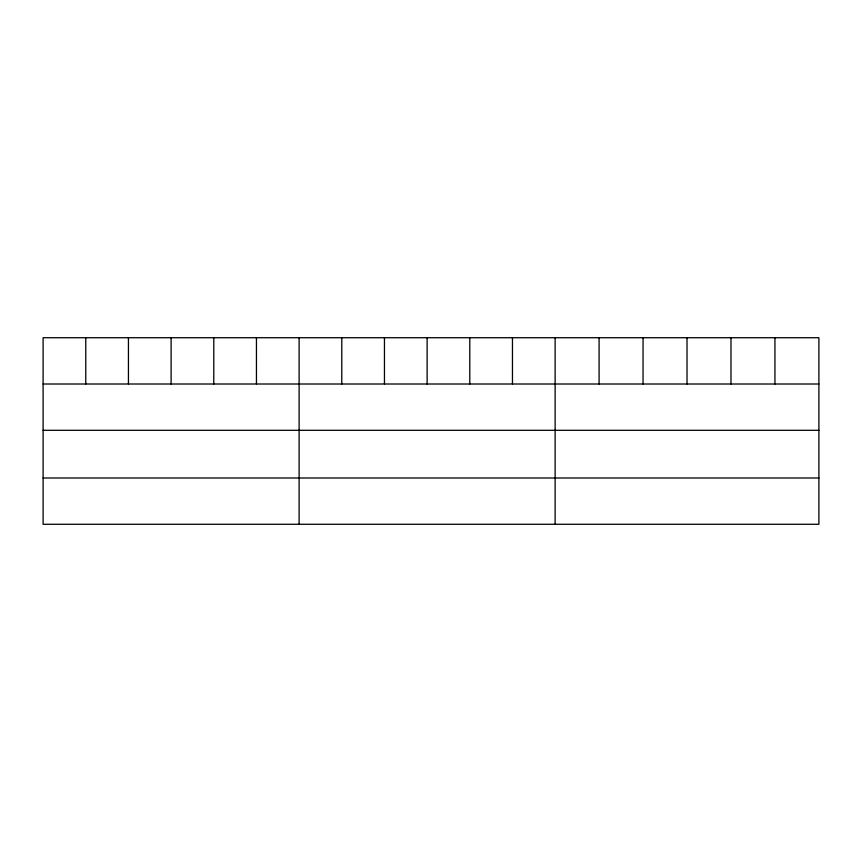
<?xml version="1.0" encoding="UTF-8"?>
<svg xmlns="http://www.w3.org/2000/svg" width="862" height="862" viewBox="0 0 862 862"><rect width="100%" height="100%" fill="white"/><g stroke="black" fill="none" stroke-linecap="round" stroke-linejoin="round"><path stroke-width="1.29" d="M818.9 384.01L818.9 524.279L43.1 524.279L43.1 337.721L818.9 337.721L818.9 384.01L43.1 384.01M43.1 430.3L818.9 430.3M43.1 477.99L818.9 477.99M774.938 337.721L774.938 384.01M730.976 337.721L730.976 384.01M687.014 337.721L687.014 384.01M643.052 337.721L643.052 384.01M599.09 337.721L599.09 384.01M555.128 337.721L555.128 524.279M512.459 337.721L512.459 384.01M469.79 337.721L469.79 384.01M427.121 337.721L427.121 384.01M384.452 337.721L384.452 384.01M341.783 337.721L341.783 384.01M299.114 337.721L299.114 524.279M256.445 337.721L256.445 384.01M213.776 337.721L213.776 384.01M171.107 337.721L171.107 384.01M128.438 337.721L128.438 384.01M85.769 337.721L85.769 384.01"/></g></svg>
